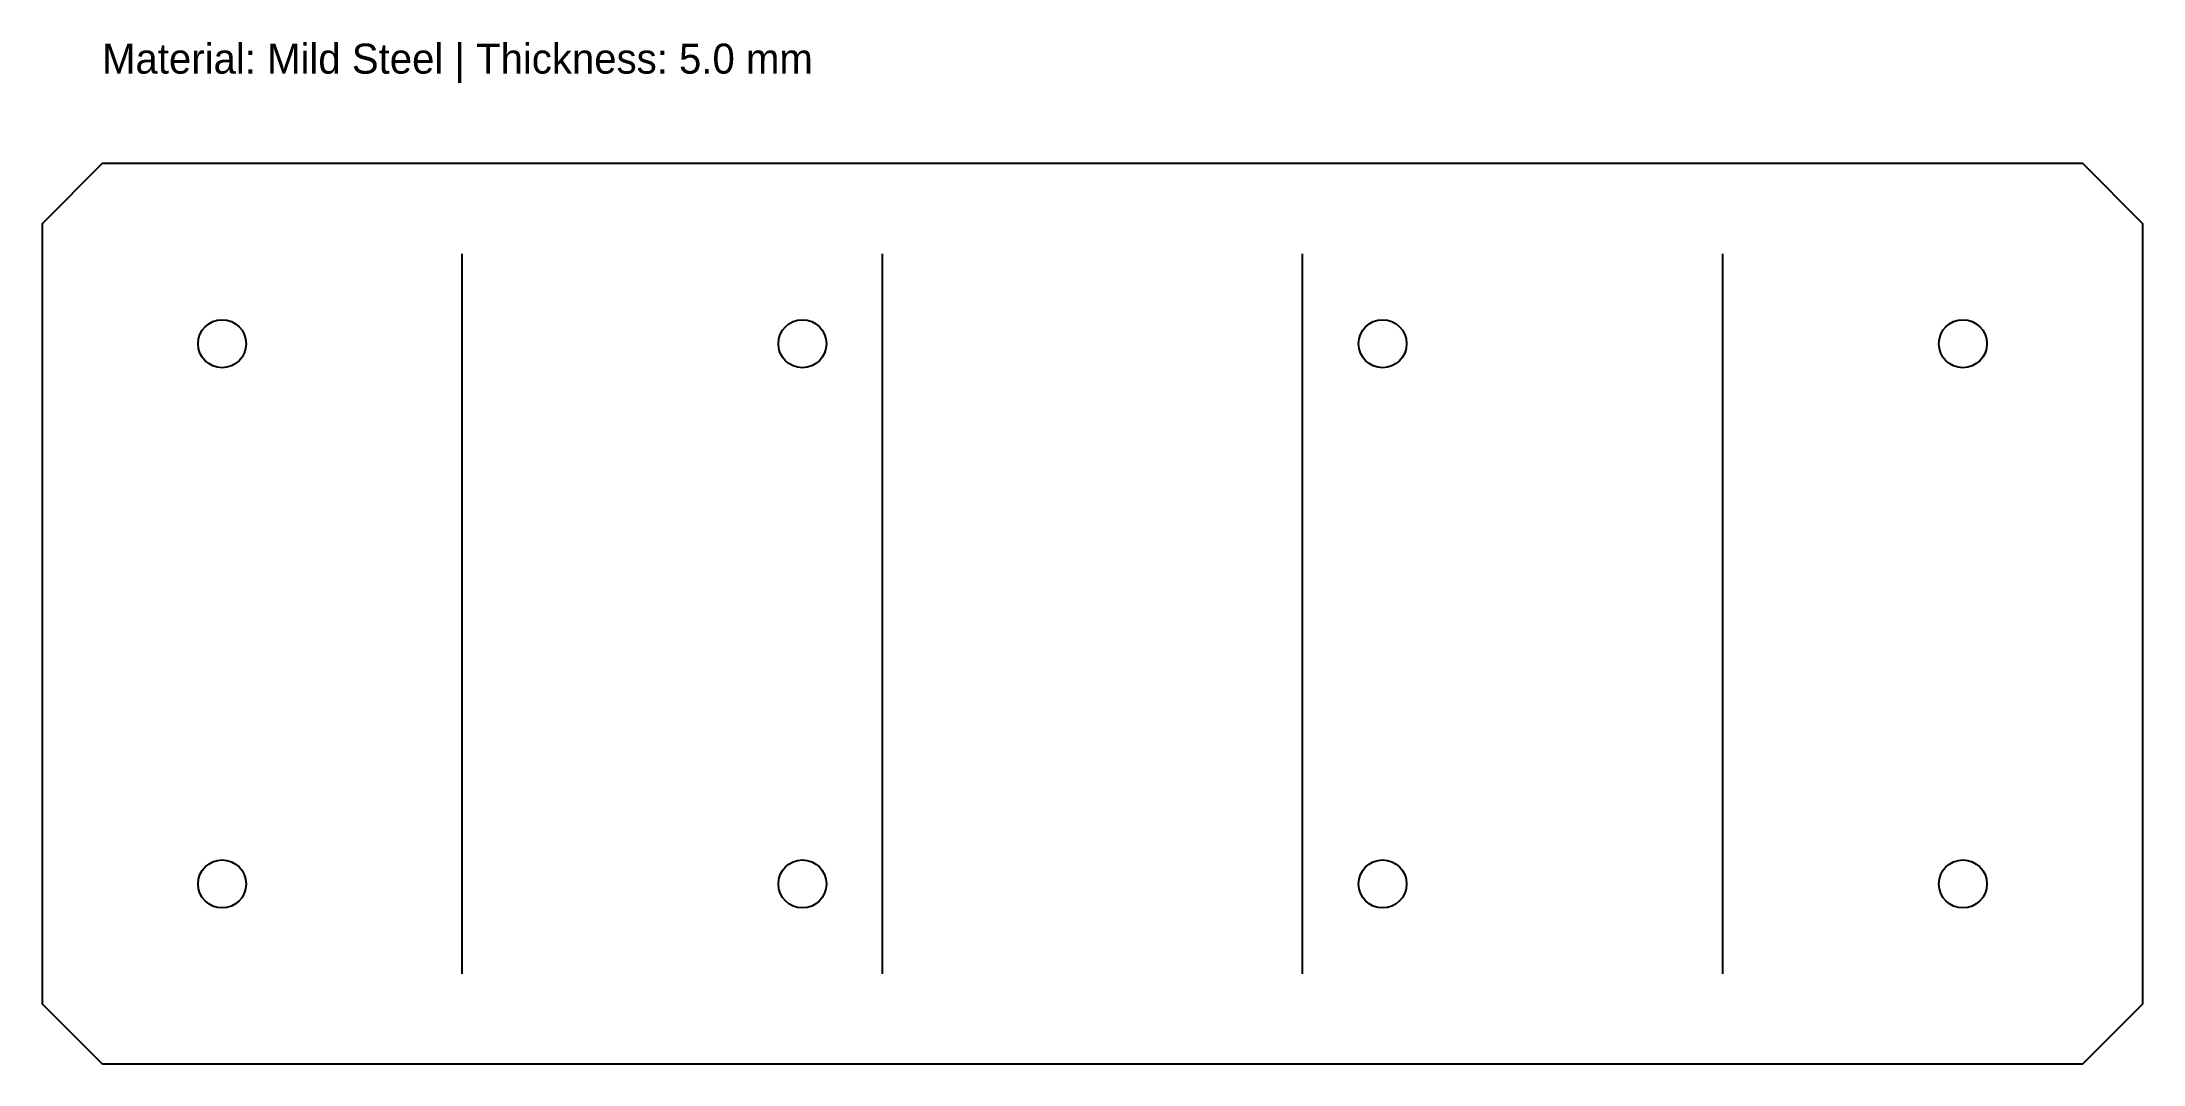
# Model space of a CAD drawing. Header units: metres. Extents: x 0 to 350, y 0 to 170.
import ezdxf

# ---------------------------------------------------------------- set-up
doc = ezdxf.new("R2010")
doc.units = ezdxf.units.M

msp = doc.modelspace()

# ---------------------------------------------------------------- linework, layer by layer
msp.add_lwpolyline([(10, 0), (340, 0), (350, 10), (350, 140), (340, 150), (10, 150), (0, 140), (0, 10)], close=True)
for centre in [(30, 120), (126.67, 120), (223.33, 120), (320, 120), (30, 30), (126.67, 30), (223.33, 30), (320, 30)]:
    msp.add_circle(centre, 4)
at = {"layer": 'CONTINUOUS'}
for p, q in [((70, 15), (70, 135)), ((140, 15), (140, 135)), ((210, 15), (210, 135)), ((280, 15), (280, 135))]:
    msp.add_line(p, q, dxfattribs=at)

# ---------------------------------------------------------------- texts
at = {"layer": 'NOTES'}
msp.add_text('Material: Mild Steel | Thickness: 5.0 mm', height=5, dxfattribs=at).set_placement((10, 165))

doc.saveas('drawing.dxf')
